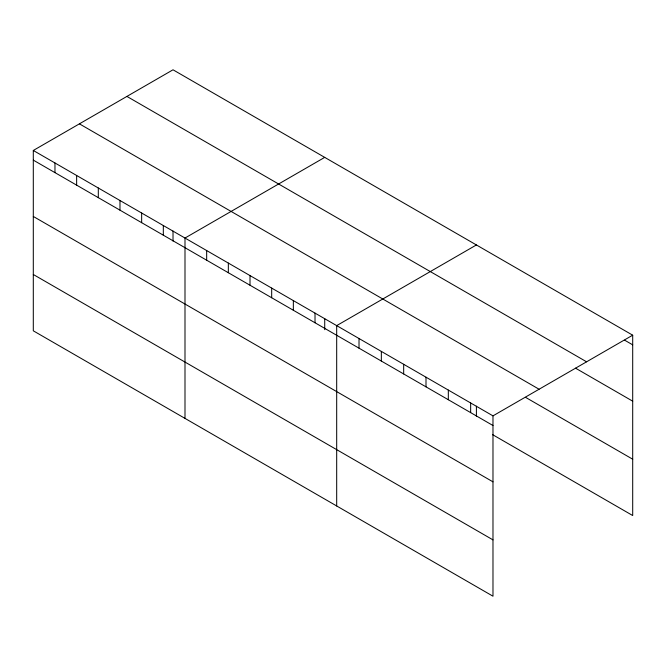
<?xml version="1.0" encoding="UTF-8"?>
<svg xmlns="http://www.w3.org/2000/svg" width="666" height="666" viewBox="0 0 666 666"><rect width="100%" height="100%" fill="white"/><g stroke="black" fill="none" stroke-linecap="round" stroke-linejoin="round"><path stroke-width="1" d="M33.3 150.466L492.982 415.859L492.982 596.203L33.3 330.811L33.3 150.466L173.018 69.797L632.7 335.189L632.7 515.534L492.482 434.582M324.717 157.376L184.998 238.045L184.998 418.39M476.406 244.955L336.688 325.624L336.688 505.969M492.982 415.859L632.7 335.189M624.658 340.209L632.7 344.846M126.915 96.42L586.596 361.813M575.541 368.173L632.7 401.173M79.404 123.843L539.085 389.235M525.532 397.336L632.7 459.207M33.3 160.123L492.982 425.516M33.3 216.45L492.982 481.843M33.3 274.484L492.982 539.876M476.406 406.193L476.406 416.25M470.654 402.972L470.654 412.629M448.326 390.076L448.326 399.733M425.999 377.189L425.999 386.846M403.671 364.294L403.671 373.951M381.343 351.407L381.343 361.064M359.016 338.511L359.016 348.168M324.717 318.614L324.717 329.678M315.018 313.112L315.018 322.769M293.348 300.599L293.348 310.256M271.678 288.087L271.678 297.744M250.008 275.582L250.008 285.239M228.338 263.07L228.338 272.727M206.668 250.558L206.668 260.215M173.018 231.027L173.018 241.092M163.32 225.533L163.32 235.19M141.65 213.02L141.65 222.677M119.98 200.508L119.98 210.165M98.31 187.995L98.31 197.652M76.64 175.491L76.64 185.148M54.97 162.979L54.97 172.636"/></g></svg>
